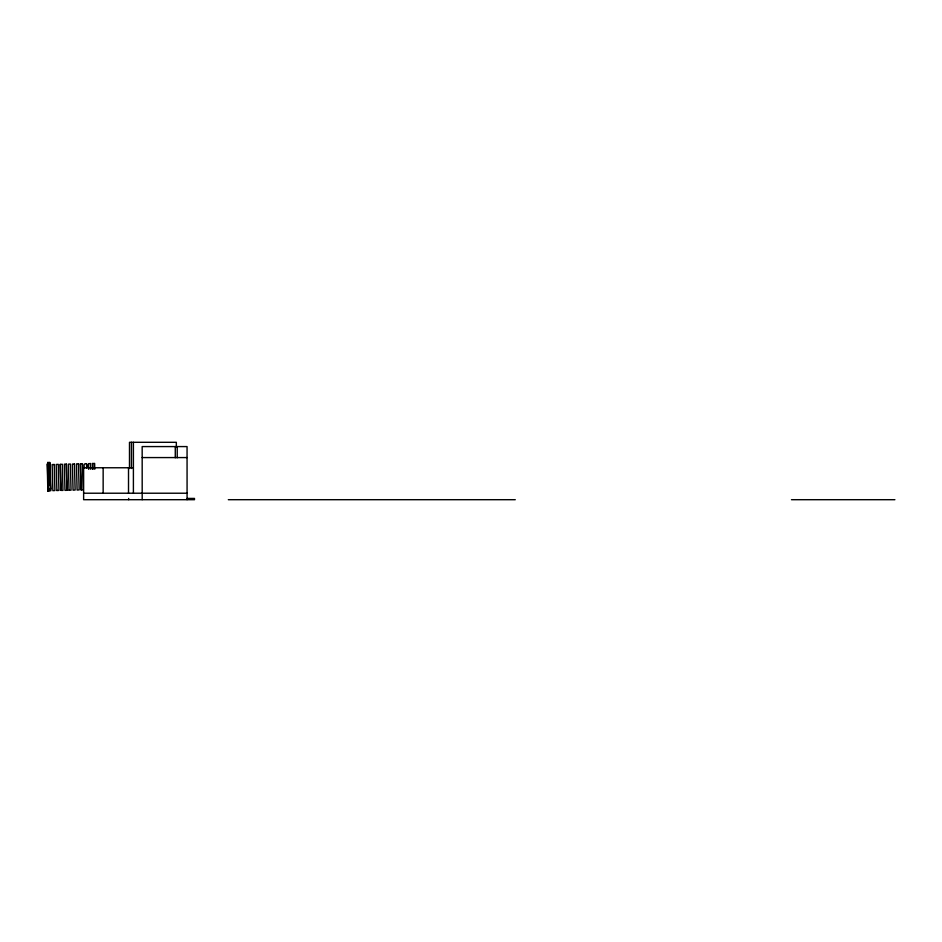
<?xml version="1.0" encoding="UTF-8"?>
<svg xmlns="http://www.w3.org/2000/svg" width="942" height="942" viewBox="0 0 942 942"><rect width="100%" height="100%" fill="white"/><g stroke="black" fill="none" stroke-linecap="round" stroke-linejoin="round"><path stroke-width="1.41" d="M47.665 463.24L47.795 490.806L50.868 490.641L50.126 464.642M47.771 462.969L49.82 462.828L50.527 488.91L49.891 490.582M49.455 463.794L49.691 463.181M54.177 464.536L52.151 464.594L52.858 490.676L54.907 490.535L54.212 464.453M47.795 490.806L48.501 488.969M60.241 464.382L60.971 490.382L62.961 490.417L62.29 464.241L60.241 464.382L60.971 490.382M66.34 464.135L67 490.311L64.986 490.358L64.315 464.182L66.34 464.135L67.035 490.217M56.897 490.57L56.19 464.488L58.251 464.347L58.946 490.429L56.932 490.488M74.383 464.017L72.369 464.065L73.064 490.17L75.124 490.028L74.418 463.923M78.433 463.911L76.443 463.876L77.103 490.052L79.163 489.911L78.469 463.817M69.025 490.252L68.319 464.171L70.379 464.029L71.039 490.205L69.06 490.17M80.447 463.853L82.507 463.711L83.167 489.887L81.153 489.946L80.447 463.853L81.153 489.946M86.629 468.044C88.995 462.039 81.919 462.322 84.615 468.103M90.562 463.594L88.536 463.652L88.725 469.352M92.74 469.34L92.575 463.546L94.636 463.405L94.753 469.281M48.466 489.063L50.527 488.91M48.336 489.404L50.385 489.263M48.23 489.675L50.326 489.44M48.172 489.84L50.22 489.71M48.101 490.017L50.15 489.875M48.03 490.193L50.091 490.052M47.936 490.452L50.02 490.229M47.865 490.629L49.926 490.488M142.171 457.577L187.058 457.577M133.399 467.762L83.626 467.762L83.626 499.696L194.488 499.696L194.488 498.424L187.175 498.424M83.626 493.219L187.081 493.219M228.317 499.696L515.274 499.696M791.468 499.696L894.9 499.696M92.61 463.452L92.763 469.246M90.597 463.511L90.75 469.304M86.546 463.617L86.664 467.962M49.585 463.44L50.103 485.354M49.455 465.336L49.796 484.612M49.455 473.096L49.726 484.777M47.63 463.323L48.195 489.758M47.465 463.758L47.995 490.287M47.265 464.288L47.83 490.723M187.081 499.696L187.058 446.579L142.171 446.579L142.195 499.696M177.226 446.579L177.226 457.8M176.331 446.673L176.331 442.304L129.49 442.304L129.49 468.492M175.271 446.579L175.271 457.8M133.399 442.304L133.399 493.219M131.444 442.304L131.444 468.492M128.677 498.424L128.677 499.696M128.512 467.762L128.512 493.219M103.149 467.762L103.149 493.219M47.712 462.451L48.372 489.322L50.456 489.098L49.738 462.392L47.689 462.534"/></g></svg>
